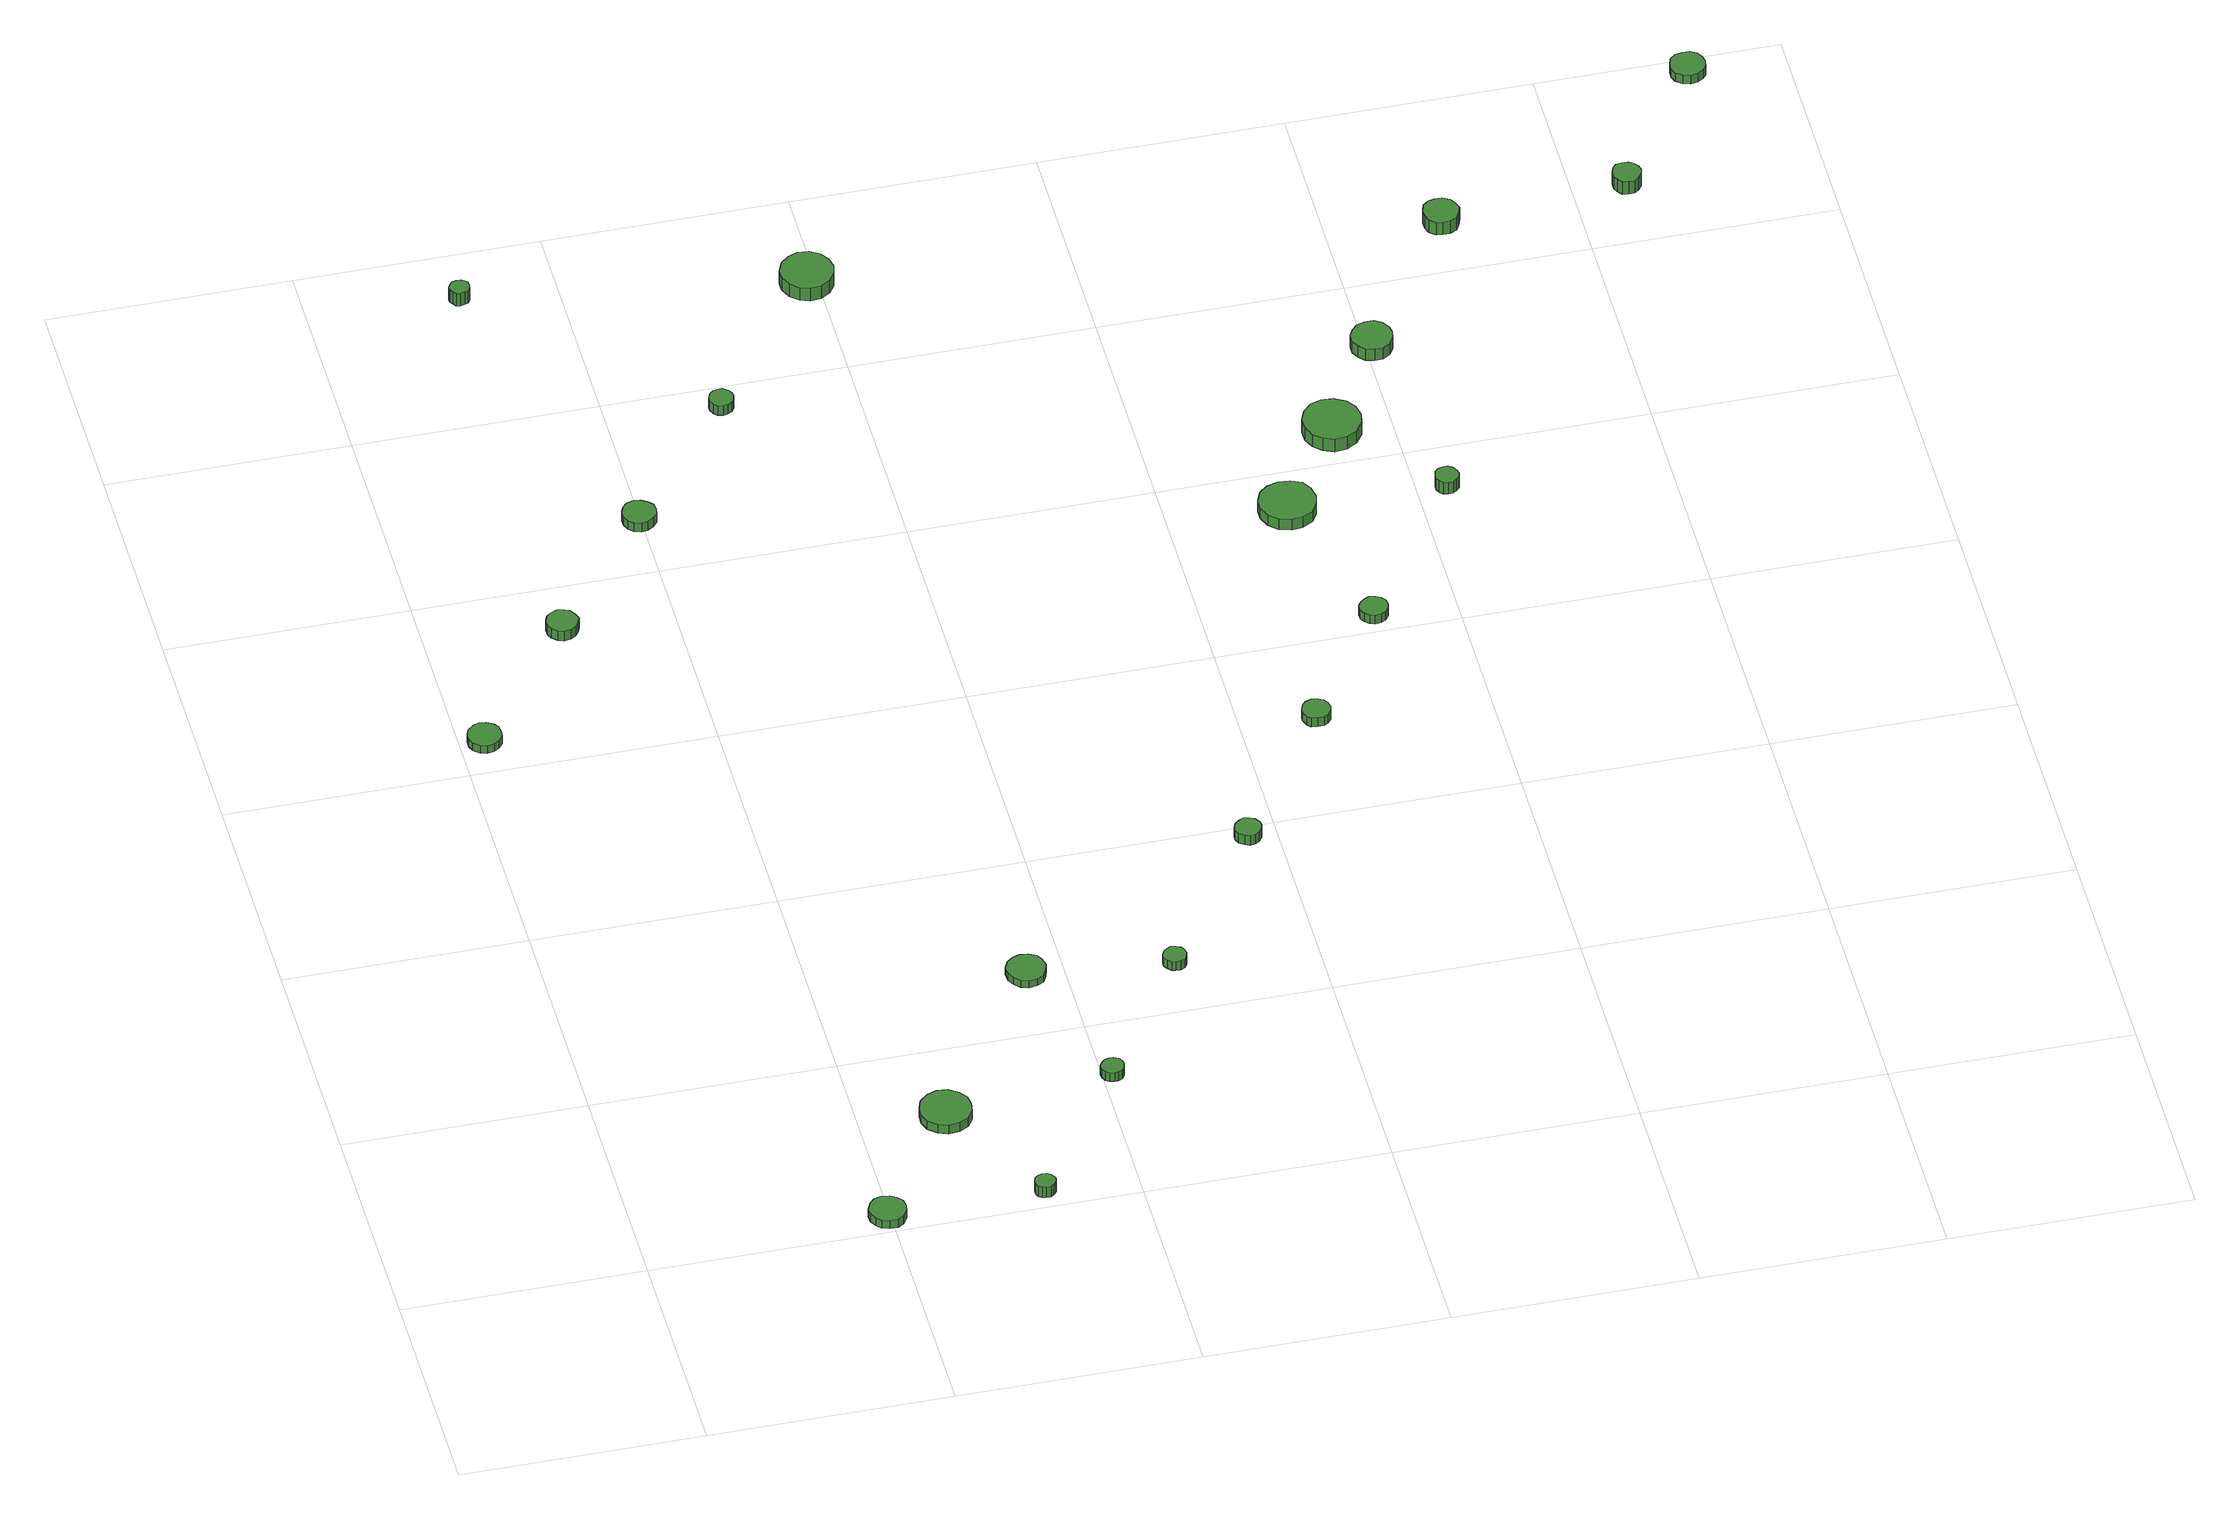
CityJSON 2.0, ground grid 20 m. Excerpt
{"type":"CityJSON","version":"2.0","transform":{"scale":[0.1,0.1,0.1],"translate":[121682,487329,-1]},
"CityObjects":{
"tree1":{"type":"SolitaryVegetationObject","attributes":{"function":"something"},"geometry":[{"type":"MultiSurface","lod":"1","boundaries":[[[0,1,2,3,4,5,6,7,8,9,10,11,12,13,14]],[[15,16,17,18,19,20,21,22,23,24,25,26,27,28,29]],[[0,29,28,1]],[[1,28,27,2]],[[2,27,26,3]],[[3,26,25,4]],[[4,25,24,5]],[[5,24,23,6]],[[6,23,22,7]],[[7,22,21,8]],[[8,21,20,9]],[[9,20,19,10]],[[10,19,18,11]],[[11,18,17,12]],[[12,17,16,13]],[[13,16,15,14]],[[14,15,29,0]]]}]},
"tree2":{"type":"SolitaryVegetationObject","attributes":{"function":"something"},"geometry":[{"type":"MultiSurface","lod":"1","boundaries":[[[30,31,32,33,34,35,36,37,38,39,40,41,42,43,44]],[[45,46,47,48,49,50,51,52,53,54,55,56,57,58,59]],[[30,59,58,31]],[[31,58,57,32]],[[32,57,56,33]],[[33,56,55,34]],[[34,55,54,35]],[[35,54,53,36]],[[36,53,52,37]],[[37,52,51,38]],[[38,51,50,39]],[[39,50,49,40]],[[40,49,48,41]],[[41,48,47,42]],[[42,47,46,43]],[[43,46,45,44]],[[44,45,59,30]]]}]},
"tree3":{"type":"SolitaryVegetationObject","attributes":{"function":"something"},"geometry":[{"type":"MultiSurface","lod":"1","boundaries":[[[60,61,62,63,64,65,66,67,68,69,70,71,72,73,74]],[[75,76,77,78,79,80,81,82,83,84,85,86,87,88,89]],[[60,89,88,61]],[[61,88,87,62]],[[62,87,86,63]],[[63,86,85,64]],[[64,85,84,65]],[[65,84,83,66]],[[66,83,82,67]],[[67,82,81,68]],[[68,81,80,69]],[[69,80,79,70]],[[70,79,78,71]],[[71,78,77,72]],[[72,77,76,73]],[[73,76,75,74]],[[74,75,89,60]]]}]},
"tree4":{"type":"SolitaryVegetationObject","attributes":{"function":"something"},"geometry":[{"type":"MultiSurface","lod":"1","boundaries":[[[90,91,92,93,94,95,96,97,98,99,100,101,102,103,104]],[[105,106,107,108,109,110,111,112,113,114,115,116,117,118,119]],[[90,119,118,91]],[[91,118,117,92]],[[92,117,116,93]],[[93,116,115,94]],[[94,115,114,95]],[[95,114,113,96]],[[96,113,112,97]],[[97,112,111,98]],[[98,111,110,99]],[[99,110,109,100]],[[100,109,108,101]],[[101,108,107,102]],[[102,107,106,103]],[[103,106,105,104]],[[104,105,119,90]]]}]},
"tree5":{"type":"SolitaryVegetationObject","attributes":{"function":"something"},"geometry":[{"type":"MultiSurface","lod":"1","boundaries":[[[120,121,122,123,124,125,126,127,128,129,130,131,132,133,134]],[[135,136,137,138,139,140,141,142,143,144,145,146,147,148,149]],[[120,149,148,121]],[[121,148,147,122]],[[122,147,146,123]],[[123,146,145,124]],[[124,145,144,125]],[[125,144,143,126]],[[126,143,142,127]],[[127,142,141,128]],[[128,141,140,129]],[[129,140,139,130]],[[130,139,138,131]],[[131,138,137,132]],[[132,137,136,133]],[[133,136,135,134]],[[134,135,149,120]]]}]},
"tree6":{"type":"SolitaryVegetationObject","attributes":{"function":"something"},"geometry":[{"type":"MultiSurface","lod":"1","boundaries":[[[150,151,152,153,154,155,156,157,158,159,160,161,162,163,164]],[[165,166,167,168,169,170,171,172,173,174,175,176,177,178,179]],[[150,179,178,151]],[[151,178,177,152]],[[152,177,176,153]],[[153,176,175,154]],[[154,175,174,155]],[[155,174,173,156]],[[156,173,172,157]],[[157,172,171,158]],[[158,171,170,159]],[[159,170,169,160]],[[160,169,168,161]],[[161,168,167,162]],[[162,167,166,163]],[[163,166,165,164]],[[164,165,179,150]]]}]},
"tree7":{"type":"SolitaryVegetationObject","attributes":{"function":"something"},"geometry":[{"type":"MultiSurface","lod":"1","boundaries":[[[180,181,182,183,184,185,186,187,188,189,190,191,192,193,194]],[[195,196,197,198,199,200,201,202,203,204,205,206,207,208,209]],[[180,209,208,181]],[[181,208,207,182]],[[182,207,206,183]],[[183,206,205,184]],[[184,205,204,185]],[[185,204,203,186]],[[186,203,202,187]],[[187,202,201,188]],[[188,201,200,189]],[[189,200,199,190]],[[190,199,198,191]],[[191,198,197,192]],[[192,197,196,193]],[[193,196,195,194]],[[194,195,209,180]]]}]},
"tree8":{"type":"SolitaryVegetationObject","attributes":{"function":"something"},"geometry":[{"type":"MultiSurface","lod":"1","boundaries":[[[210,211,212,213,214,215,216,217,218,219,220,221,222,223,224]],[[225,226,227,228,229,230,231,232,233,234,235,236,237,238,239]],[[210,239,238,211]],[[211,238,237,212]],[[212,237,236,213]],[[213,236,235,214]],[[214,235,234,215]],[[215,234,233,216]],[[216,233,232,217]],[[217,232,231,218]],[[218,231,230,219]],[[219,230,229,220]],[[220,229,228,221]],[[221,228,227,222]],[[222,227,226,223]],[[223,226,225,224]],[[224,225,239,210]]]}]},
"tree9":{"type":"SolitaryVegetationObject","attributes":{"function":"something"},"geometry":[{"type":"MultiSurface","lod":"1","boundaries":[[[240,241,242,243,244,245,246,247,248,249,250,251,252,253,254]],[[255,256,257,258,259,260,261,262,263,264,265,266,267,268,269]],[[240,269,268,241]],[[241,268,267,242]],[[242,267,266,243]],[[243,266,265,244]],[[244,265,264,245]],[[245,264,263,246]],[[246,263,262,247]],[[247,262,261,248]],[[248,261,260,249]],[[249,260,259,250]],[[250,259,258,251]],[[251,258,257,252]],[[252,257,256,253]],[[253,256,255,254]],[[254,255,269,240]]]}]},
"tree10":{"type":"SolitaryVegetationObject","attributes":{"function":"something"},"geometry":[{"type":"MultiSurface","lod":"1","boundaries":[[[270,271,272,273,274,275,276,277,278,279,280,281,282,283,284]],[[285,286,287,288,289,290,291,292,293,294,295,296,297,298,299]],[[270,299,298,271]],[[271,298,297,272]],[[272,297,296,273]],[[273,296,295,274]],[[274,295,294,275]],[[275,294,293,276]],[[276,293,292,277]],[[277,292,291,278]],[[278,291,290,279]],[[279,290,289,280]],[[280,289,288,281]],[[281,288,287,282]],[[282,287,286,283]],[[283,286,285,284]],[[284,285,299,270]]]}]},
"tree11":{"type":"SolitaryVegetationObject","attributes":{"function":"something"},"geometry":[{"type":"MultiSurface","lod":"1","boundaries":[[[300,301,302,303,304,305,306,307,308,309,310,311,312,313,314]],[[315,316,317,318,319,320,321,322,323,324,325,326,327,328,329]],[[300,329,328,301]],[[301,328,327,302]],[[302,327,326,303]],[[303,326,325,304]],[[304,325,324,305]],[[305,324,323,306]],[[306,323,322,307]],[[307,322,321,308]],[[308,321,320,309]],[[309,320,319,310]],[[310,319,318,311]],[[311,318,317,312]],[[312,317,316,313]],[[313,316,315,314]],[[314,315,329,300]]]}]},
"tree12":{"type":"SolitaryVegetationObject","attributes":{"function":"something"},"geometry":[{"type":"MultiSurface","lod":"1","boundaries":[[[330,331,332,333,334,335,336,337,338,339,340,341,342,343,344]],[[345,346,347,348,349,350,351,352,353,354,355,356,357,358,359]],[[330,359,358,331]],[[331,358,357,332]],[[332,357,356,333]],[[333,356,355,334]],[[334,355,354,335]],[[335,354,353,336]],[[336,353,352,337]],[[337,352,351,338]],[[338,351,350,339]],[[339,350,349,340]],[[340,349,348,341]],[[341,348,347,342]],[[342,347,346,343]],[[343,346,345,344]],[[344,345,359,330]]]}]},
"tree13":{"type":"SolitaryVegetationObject","attributes":{"function":"something"},"geometry":[{"type":"MultiSurface","lod":"1","boundaries":[[[360,361,362,363,364,365,366,367,368,369,370,371,372,373,374]],[[375,376,377,378,379,380,381,382,383,384,385,386,387,388,389]],[[360,389,388,361]],[[361,388,387,362]],[[362,387,386,363]],[[363,386,385,364]],[[364,385,384,365]],[[365,384,383,366]],[[366,383,382,367]],[[367,382,381,368]],[[368,381,380,369]],[[369,380,379,370]],[[370,379,378,371]],[[371,378,377,372]],[[372,377,376,373]],[[373,376,375,374]],[[374,375,389,360]]]}]},
"tree14":{"type":"SolitaryVegetationObject","attributes":{"function":"something"},"geometry":[{"type":"MultiSurface","lod":"1","boundaries":[[[390,391,392,393,394,395,396,397,398,399,400,401,402,403,404]],[[405,406,407,408,409,410,411,412,413,414,415,416,417,418,419]],[[390,419,418,391]],[[391,418,417,392]],[[392,417,416,393]],[[393,416,415,394]],[[394,415,414,395]],[[395,414,413,396]],[[396,413,412,397]],[[397,412,411,398]],[[398,411,410,399]],[[399,410,409,400]],[[400,409,408,401]],[[401,408,407,402]],[[402,407,406,403]],[[403,406,405,404]],[[404,405,419,390]]]}]},
"tree15":{"type":"SolitaryVegetationObject","attributes":{"function":"something"},"geometry":[{"type":"MultiSurface","lod":"1","boundaries":[[[420,421,422,423,424,425,426,427,428,429,430,431,432,433,434]],[[435,436,437,438,439,440,441,442,443,444,445,446,447,448,449]],[[420,449,448,421]],[[421,448,447,422]],[[422,447,446,423]],[[423,446,445,424]],[[424,445,444,425]],[[425,444,443,426]],[[426,443,442,427]],[[427,442,441,428]],[[428,441,440,429]],[[429,440,439,430]],[[430,439,438,431]],[[431,438,437,432]],[[432,437,436,433]],[[433,436,435,434]],[[434,435,449,420]]]}]},
"tree16":{"type":"SolitaryVegetationObject","attributes":{"function":"something"},"geometry":[{"type":"MultiSurface","lod":"1","boundaries":[[[450,451,452,453,454,455,456,457,458,459,460,461,462,463,464]],[[465,466,467,468,469,470,471,472,473,474,475,476,477,478,479]],[[450,479,478,451]],[[451,478,477,452]],[[452,477,476,453]],[[453,476,475,454]],[[454,475,474,455]],[[455,474,473,456]],[[456,473,472,457]],[[457,472,471,458]],[[458,471,470,459]],[[459,470,469,460]],[[460,469,468,461]],[[461,468,467,462]],[[462,467,466,463]],[[463,466,465,464]],[[464,465,479,450]]]}]},
"tree17":{"type":"SolitaryVegetationObject","attributes":{"function":"something"},"geometry":[{"type":"MultiSurface","lod":"1","boundaries":[[[480,481,482,483,484,485,486,487,488,489,490,491,492,493,494]],[[495,496,497,498,499,500,501,502,503,504,505,506,507,508,509]],[[480,509,508,481]],[[481,508,507,482]],[[482,507,506,483]],[[483,506,505,484]],[[484,505,504,485]],[[485,504,503,486]],[[486,503,502,487]],[[487,502,501,488]],[[488,501,500,489]],[[489,500,499,490]],[[490,499,498,491]],[[491,498,497,492]],[[492,497,496,493]],[[493,496,495,494]],[[494,495,509,480]]]}]},
"tree18":{"type":"SolitaryVegetationObject","attributes":{"function":"something"},"geometry":[{"type":"MultiSurface","lod":"1","boundaries":[[[510,511,512,513,514,515,516,517,518,519,520,521,522,523,524]],[[525,526,527,528,529,530,531,532,533,534,535,536,537,538,539]],[[510,539,538,511]],[[511,538,537,512]],[[512,537,536,513]],[[513,536,535,514]],[[514,535,534,515]],[[515,534,533,516]],[[516,533,532,517]],[[517,532,531,518]],[[518,531,530,519]],[[519,530,529,520]],[[520,529,528,521]],[[521,528,527,522]],[[522,527,526,523]],[[523,526,525,524]],[[524,525,539,510]]]}]},
"tree19":{"type":"SolitaryVegetationObject","attributes":{"function":"something"},"geometry":[{"type":"MultiSurface","lod":"1","boundaries":[[[540,541,542,543,544,545,546,547,548,549,550,551,552,553,554]],[[555,556,557,558,559,560,561,562,563,564,565,566,567,568,569]],[[540,569,568,541]],[[541,568,567,542]],[[542,567,566,543]],[[543,566,565,544]],[[544,565,564,545]],[[545,564,563,546]],[[546,563,562,547]],[[547,562,561,548]],[[548,561,560,549]],[[549,560,559,550]],[[550,559,558,551]],[[551,558,557,552]],[[552,557,556,553]],[[553,556,555,554]],[[554,555,569,540]]]}]},
"tree20":{"type":"SolitaryVegetationObject","attributes":{"function":"something"},"geometry":[{"type":"MultiSurface","lod":"1","boundaries":[[[570,571,572,573,574,575,576,577,578,579,580,581,582,583,584]],[[585,586,587,588,589,590,591,592,593,594,595,596,597,598,599]],[[570,599,598,571]],[[571,598,597,572]],[[572,597,596,573]],[[573,596,595,574]],[[574,595,594,575]],[[575,594,593,576]],[[576,593,592,577]],[[577,592,591,578]],[[578,591,590,579]],[[579,590,589,580]],[[580,589,588,581]],[[581,588,587,582]],[[582,587,586,583]],[[583,586,585,584]],[[584,585,599,570]]]}]},
"tree21":{"type":"SolitaryVegetationObject","attributes":{"function":"something"},"geometry":[{"type":"MultiSurface","lod":"1","boundaries":[[[600,601,602,603,604,605,606,607,608,609,610,611,612,613,614]],[[615,616,617,618,619,620,621,622,623,624,625,626,627,628,629]],[[600,629,628,601]],[[601,628,627,602]],[[602,627,626,603]],[[603,626,625,604]],[[604,625,624,605]],[[605,624,623,606]],[[606,623,622,607]],[[607,622,621,608]],[[608,621,620,609]],[[609,620,619,610]],[[610,619,618,611]],[[611,618,617,612]],[[612,617,616,613]],[[613,616,615,614]],[[614,615,629,600]]]}]},
"tree22":{"type":"SolitaryVegetationObject","attributes":{"function":"something"},"geometry":[{"type":"MultiSurface","lod":"1","boundaries":[[[630,631,632,633,634,635,636,637,638,639,640,641,642,643,644]],[[645,646,647,648,649,650,651,652,653,654,655,656,657,658,659]],[[630,659,658,631]],[[631,658,657,632]],[[632,657,656,633]],[[633,656,655,634]],[[634,655,654,635]],[[635,654,653,636]],[[636,653,652,637]],[[637,652,651,638]],[[638,651,650,639]],[[639,650,649,640]],[[640,649,648,641]],[[641,648,647,642]],[[642,647,646,643]],[[643,646,645,644]],[[644,645,659,630]]]}]}
},
"vertices":[
[213,19,14],[212,25,14],[208,30,14],[203,33,14],[196,34,14],[190,32,14],[186,28,14],[183,22,14],[183,16,14],[186,10,14],[190,6,14],[196,4,14],[203,4,14],[208,7,14],[212,13,14],[212,13,6],[208,7,6],[203,4,6],[196,4,6],[190,6,6],[186,10,6],[183,16,6],[183,22,6],[186,28,6],[190,32,6],[196,34,6],[203,33,6],[208,30,6],[212,25,6],[213,19,6],
[33,633,17],[32,639,17],[29,643,17],[24,646,17],[18,647,17],[13,645,17],[8,641,17],[6,636,17],[6,630,17],[8,625,17],[13,621,17],[18,619,17],[24,620,17],[29,623,17],[32,627,17],[32,627,9],[29,623,9],[24,620,9],[18,619,9],[13,621,9],[8,625,9],[6,630,9],[6,636,9],[8,641,9],[13,645,9],[18,647,9],[24,646,9],[29,643,9],[32,639,9],[33,633,9],
[290,123,15],[289,131,15],[284,138,15],[276,143,15],[267,144,15],[259,141,15],[252,135,15],[249,127,15],[249,119,15],[252,111,15],[259,105,15],[267,102,15],[276,103,15],[284,107,15],[289,114,15],[289,114,6],[284,107,6],[276,103,6],[267,102,6],[259,105,6],[252,111,6],[249,119,6],[249,127,6],[252,135,6],[259,141,6],[267,144,6],[276,143,6],[284,138,6],[289,131,6],[290,123,6],
[334,19,17],[333,22,17],[331,25,17],[328,27,17],[324,27,17],[321,26,17],[318,24,17],[317,21,17],[317,17,17],[318,14,17],[321,12,17],[324,11,17],[328,11,17],[331,13,17],[333,16,17],[333,16,6],[331,13,6],[328,11,6],[324,11,6],[321,12,6],[318,14,6],[317,17,6],[317,21,6],[318,24,6],[321,26,6],[324,27,6],[328,27,6],[331,25,6],[333,22,6],[334,19,6],
[123,748,18],[121,753,18],[118,758,18],[114,760,18],[108,761,18],[103,759,18],[99,756,18],[97,751,18],[97,745,18],[99,741,18],[103,737,18],[108,735,18],[114,736,18],[118,739,18],[121,743,18],[121,743,8],[118,739,8],[114,736,8],[108,735,8],[103,737,8],[99,741,8],[97,745,8],[97,751,8],[99,756,8],[103,759,8],[108,761,8],[114,760,8],[118,758,8],[121,753,8],[123,748,8],
[418,141,15],[417,145,15],[415,148,15],[411,150,15],[408,150,15],[404,149,15],[401,146,15],[399,143,15],[399,139,15],[401,135,15],[404,133,15],[408,132,15],[411,132,15],[415,134,15],[417,137,15],[417,137,6],[415,134,6],[411,132,6],[408,132,6],[404,133,6],[401,135,6],[399,139,6],[399,143,6],[401,146,6],[404,149,6],[408,150,6],[411,150,6],[415,148,6],[417,145,6],[418,141,6],
[386,271,13],[384,278,13],[381,283,13],[375,286,13],[368,287,13],[362,285,13],[357,281,13],[354,275,13],[354,268,13],[357,262,13],[362,257,13],[368,255,13],[375,256,13],[381,259,13],[384,265,13],[384,265,6],[381,259,6],[375,256,6],[368,255,6],[362,257,6],[357,262,6],[354,268,6],[354,275,6],[357,281,6],[362,285,6],[368,287,6],[375,286,6],[381,283,6],[384,278,6],[386,271,6],
[212,860,17],[211,866,17],[207,870,17],[202,873,17],[197,874,17],[191,872,17],[187,868,17],[185,863,17],[185,857,17],[187,852,17],[191,848,17],[197,846,17],[202,847,17],[207,850,17],[211,854,17],[211,854,8],[207,850,8],[202,847,8],[197,846,8],[191,848,8],[187,852,8],[185,857,8],[185,863,8],[187,868,8],[191,872,8],[197,874,8],[202,873,8],[207,870,8],[211,866,8],[212,860,8],
[129,1145,22],[129,1149,22],[127,1151,22],[124,1153,22],[120,1153,22],[117,1152,22],[115,1150,22],[113,1147,22],[113,1144,22],[115,1141,22],[117,1138,22],[120,1137,22],[124,1138,22],[127,1139,22],[129,1142,22],[129,1142,9],[127,1139,9],[124,1138,9],[120,1137,9],[117,1138,9],[115,1141,9],[113,1144,9],[113,1147,9],[115,1150,9],[117,1152,9],[120,1153,9],[124,1153,9],[127,1151,9],[129,1149,9],[129,1145,9],
[496,257,15],[495,261,15],[493,264,15],[489,266,15],[485,267,15],[482,265,15],[479,263,15],[477,259,15],[477,255,15],[479,252,15],[482,249,15],[485,248,15],[489,248,15],[493,250,15],[495,253,15],[495,253,6],[493,250,6],[489,248,6],[485,248,6],[482,249,6],[479,252,6],[477,255,6],[477,259,6],[479,263,6],[482,265,6],[485,267,6],[489,266,6],[493,264,6],[495,261,6],[496,257,6],
[302,975,18],[301,979,18],[299,982,18],[295,985,18],[291,985,18],[287,984,18],[284,981,18],[282,977,18],[282,973,18],[284,969,18],[287,966,18],[291,965,18],[295,966,18],[299,968,18],[301,971,18],[301,971,8],[299,968,8],[295,966,8],[291,965,8],[287,966,8],[284,969,8],[282,973,8],[282,977,8],[284,981,8],[287,984,8],[291,985,8],[295,985,8],[299,982,8],[301,979,8],[302,975,8],
[588,389,16],[587,393,16],[584,397,16],[580,399,16],[576,400,16],[572,398,16],[568,395,16],[566,391,16],[566,387,16],[568,383,16],[572,380,16],[576,378,16],[580,379,16],[584,381,16],[587,385,16],[587,385,6],[584,381,6],[580,379,6],[576,378,6],[572,380,6],[568,383,6],[566,387,6],[566,391,6],[568,395,6],[572,398,6],[576,400,6],[580,399,6],[584,397,6],[587,393,6],[588,389,6],
[412,1099,24],[410,1108,24],[405,1115,24],[397,1120,24],[388,1121,24],[380,1118,24],[373,1112,24],[369,1103,24],[369,1095,24],[373,1086,24],[380,1080,24],[388,1077,24],[397,1078,24],[405,1083,24],[410,1090,24],[410,1090,11],[405,1083,11],[397,1078,11],[388,1077,11],[380,1080,11],[373,1086,11],[369,1095,11],[369,1103,11],[373,1112,11],[380,1118,11],[388,1121,11],[397,1120,11],[405,1115,11],[410,1108,11],[412,1099,11],
[673,513,15],[672,518,15],[669,522,15],[665,524,15],[660,525,15],[655,523,15],[652,520,15],[650,515,15],[650,511,15],[652,506,15],[655,503,15],[660,502,15],[665,502,15],[669,504,15],[672,508,15],[672,508,6],[669,504,6],[665,502,6],[660,502,6],[655,503,6],[652,506,6],[650,511,6],[650,515,6],[652,520,6],[655,523,6],[660,525,6],[665,524,6],[669,522,6],[672,518,6],[673,513,6],
[745,620,15],[744,625,15],[741,629,15],[737,631,15],[732,632,15],[728,630,15],[724,627,15],[722,623,15],[722,618,15],[724,614,15],[728,611,15],[732,609,15],[737,610,15],[741,612,15],[744,616,15],[744,616,6],[741,612,6],[737,610,6],[732,609,6],[728,611,6],[724,614,6],[722,618,6],[722,623,6],[724,627,6],[728,630,6],[732,632,6],[737,631,6],[741,629,6],[744,625,6],[745,620,6],
[719,755,17],[717,765,17],[712,773,17],[703,777,17],[694,778,17],[684,775,17],[677,769,17],[673,760,17],[673,751,17],[677,742,17],[684,735,17],[694,732,17],[703,733,17],[712,738,17],[717,746,17],[717,746,6],[712,738,6],[703,733,6],[694,732,6],[684,735,6],[677,742,6],[673,751,6],[673,760,6],[677,769,6],[684,775,6],[694,778,6],[703,777,6],[712,773,6],[717,765,6],[719,755,6],
[775,837,20],[773,847,20],[767,855,20],[758,860,20],[748,861,20],[739,858,20],[732,851,20],[728,842,20],[728,832,20],[732,823,20],[739,817,20],[748,813,20],[758,814,20],[767,819,20],[773,828,20],[773,828,7],[767,819,7],[758,814,7],[748,813,7],[739,817,7],[732,823,7],[728,832,7],[728,842,7],[732,851,7],[739,858,7],[748,861,7],[758,860,7],[767,855,7],[773,847,7],[775,837,7],
[834,753,19],[833,757,19],[830,761,19],[827,763,19],[823,763,19],[819,762,19],[816,759,19],[815,755,19],[815,751,19],[816,748,19],[819,745,19],[823,744,19],[827,744,19],[830,746,19],[833,749,19],[833,749,7],[830,746,7],[827,744,7],[823,744,7],[819,745,7],[816,748,7],[815,751,7],[815,755,7],[816,759,7],[819,762,7],[823,763,7],[827,763,7],[830,761,7],[833,757,7],[834,753,7],
[820,922,24],[819,928,24],[815,934,24],[809,938,24],[802,938,24],[795,936,24],[790,931,24],[787,925,24],[787,918,24],[790,912,24],[795,907,24],[802,905,24],[809,905,24],[815,909,24],[819,915,24],[819,915,12],[815,909,12],[809,905,12],[802,905,12],[795,907,12],[790,912,12],[787,918,12],[787,925,12],[790,931,12],[795,936,12],[802,938,12],[809,938,12],[815,934,12],[819,928,12],[820,922,12],
[905,1050,26],[903,1056,26],[900,1061,26],[894,1064,26],[888,1064,26],[883,1063,26],[878,1059,26],[876,1053,26],[876,1047,26],[878,1041,26],[883,1037,26],[888,1036,26],[894,1036,26],[900,1039,26],[903,1044,26],[903,1044,13],[900,1039,13],[894,1036,13],[888,1036,13],[883,1037,13],[878,1041,13],[876,1047,13],[876,1053,13],[878,1059,13],[883,1063,13],[888,1064,13],[894,1064,13],[900,1061,13],[903,1056,13],[905,1050,13],
[1055,1065,22],[1054,1069,22],[1051,1073,22],[1047,1076,22],[1042,1076,22],[1037,1075,22],[1034,1072,22],[1032,1067,22],[1032,1062,22],[1034,1058,22],[1037,1054,22],[1042,1053,22],[1047,1053,22],[1051,1056,22],[1054,1060,22],[1054,1060,9],[1051,1056,9],[1047,1053,9],[1042,1053,9],[1037,1054,9],[1034,1058,9],[1032,1062,9],[1032,1067,9],[1034,1072,9],[1037,1075,9],[1042,1076,9],[1047,1076,9],[1051,1073,9],[1054,1069,9],[1055,1065,9],
[1135,1184,16],[1134,1190,16],[1131,1195,16],[1126,1198,16],[1120,1198,16],[1114,1197,16],[1109,1193,16],[1107,1187,16],[1107,1181,16],[1109,1176,16],[1114,1172,16],[1120,1170,16],[1126,1171,16],[1131,1174,16],[1134,1178,16],[1134,1178,7],[1131,1174,7],[1126,1171,7],[1120,1170,7],[1114,1172,7],[1109,1176,7],[1107,1181,7],[1107,1187,7],[1109,1193,7],[1114,1197,7],[1120,1198,7],[1126,1198,7],[1131,1195,7],[1134,1190,7],[1135,1184,7]
]}
